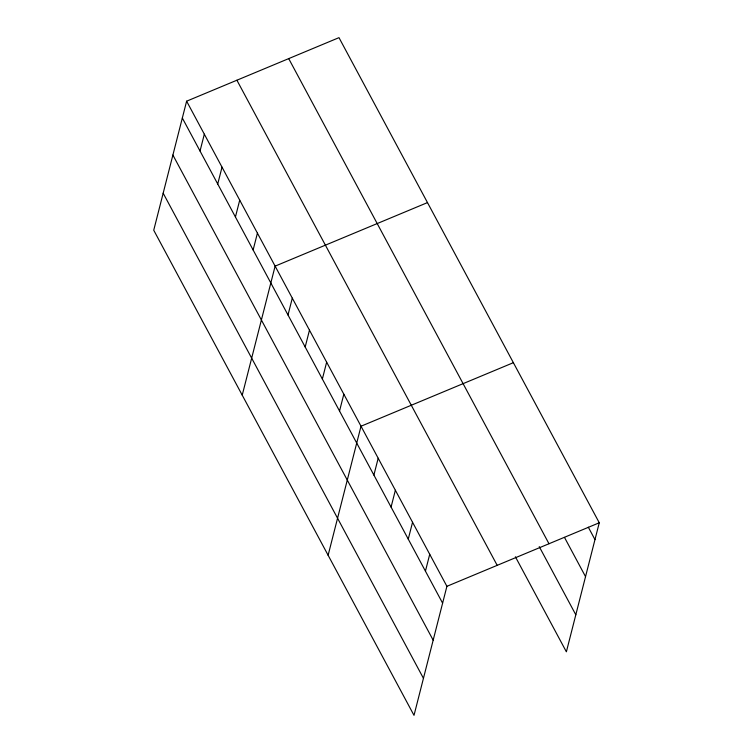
<?xml version="1.0" encoding="UTF-8"?>
<svg xmlns="http://www.w3.org/2000/svg" width="753" height="753" viewBox="0 0 753 753"><rect width="100%" height="100%" fill="white"/><g stroke="black" fill="none" stroke-linecap="round" stroke-linejoin="round"><path stroke-width="1.13" d="M186.622 101.184L153.734 230.22L414.009 715.35L446.906 586.314L186.622 101.184L338.991 37.65L599.266 522.78L566.378 651.816L515.391 556.787M200.034 151.014L204.327 134.175M217.73 184.005L222.022 167.166M235.425 216.996L239.718 200.157M253.13 249.977L257.422 233.138M242.231 395.165L275.118 266.129L427.488 202.595M288.004 314.989L292.296 298.15M305.181 347.011L309.474 330.172M322.359 379.023L326.651 362.184M339.537 411.044L343.829 394.205M328.12 555.262L361.007 426.226L513.377 362.682M373.893 475.077L378.185 458.238M391.071 507.098L395.363 490.259M408.258 539.12L412.55 522.281M425.436 571.132L429.728 554.293M446.906 586.314L599.266 522.78M588.328 527.222L594.974 539.619M564.477 537.388L585.533 576.638M288.71 58.621L548.984 543.741M539.242 546.622L575.81 614.787M236.903 80.223L497.187 565.343M182.33 118.023L442.613 603.153M172.898 155.052L433.173 640.182M163.175 193.201L423.45 678.321"/></g></svg>
